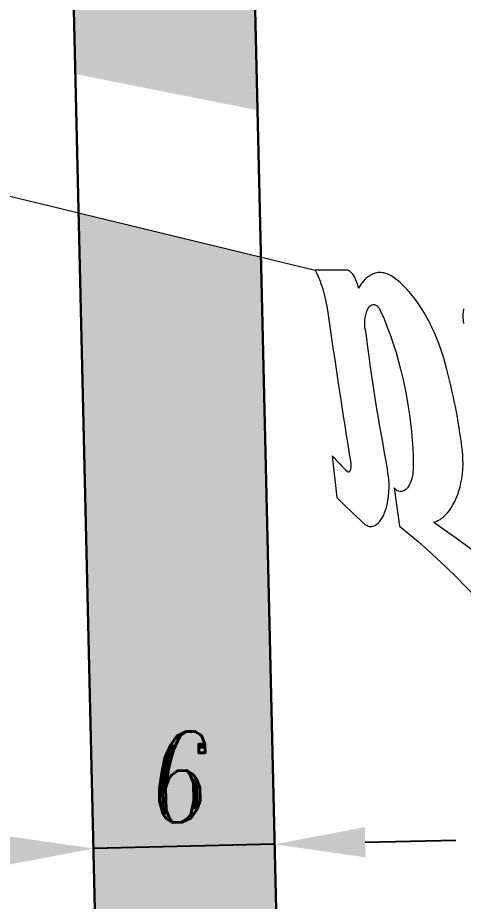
# Model space of a CAD drawing. Extents: x -234 to 858, y -95 to 532.
# Drawn here: x 271.45 to 286.2, y 127.88 to 157.16 of the extents above; entities that cross this region are included whole.
import ezdxf

# ---------------------------------------------------------------- set-up
doc = ezdxf.new("R2010")
doc.units = 0
doc.header["$LTSCALE"] = 7
doc.header["$MEASUREMENT"] = 0
doc.layers.get('0').update_dxf_attribs({"linetype": 'CONTINUOUS', "lineweight": 15})
doc.layers.add('3', color=3, linetype='CONTINUOUS', lineweight=30)
doc.layers.add('8', color=250, linetype='CONTINUOUS', lineweight=15)
doc.styles.add('ITALICT', font='ITALICT.shx', dxfattribs={"width": 0.8, "height": 3})
doc.dimstyles.get("Standard").update_dxf_attribs({"dimtxt": 3, "dimasz": 3, "dimexe": 0.5, "dimexo": 0.5, "dimgap": 0.8, "dimtad": 1, "dimdsep": 46, "dimtxsty": 'ITALICT', "dimcen": 0.09, "dimazin": 2, "dimtfac": 1, "dimtmove": 0, "dimatfit": 3, "dimfxl": 1, "dimtolj": 1, "dimtzin": 0, "dimarcsym": 0})

# ---------------------------------------------------------------- blocks, each defined once
blk = doc.blocks.new('*D94')
at = {"color": 0, "linetype": 'ByBlock', "lineweight": -2, "transparency": 16777216}
for p, q in [((279.957, 129.767), (273.958, 129.628)), ((282.956, 129.837), (285.955, 129.906)), ((270.959, 129.559), (267.96, 129.489))]:
    blk.add_line(p, q, dxfattribs=at)
at = {"color": 0, "transparency": 16777216}
for points in [[(282.944, 130.337), (282.968, 129.337), (279.957, 129.767)], [(270.948, 130.059), (270.971, 129.059), (273.958, 129.628)]]:
    blk.add_solid(points, dxfattribs=at)
at = {"color": 0, "transparency": 16777216, "insert": (276.904, 131.997), "char_height": 3, "attachment_point": 5, "rotation": 1.3278, "style": 'ITALICT'}
blk.add_mtext('\\A1;6', dxfattribs=at)

msp = doc.modelspace()

# ---------------------------------------------------------------- hatches: boundary and pattern name
at = {"layer": '8'}
h = msp.add_hatch(dxfattribs=at)
h.set_pattern_fill('DOTS', color=256, scale=15)
h.paths.add_polyline_path([(278.7547, 181.6253), (278.7561, 181.6253), (278.7561, 189.1253, -0.1750393), (283.9942, 203.6295), (284.3728, 204.0854, 0.1415284), (286.7061, 209.4253), (296.3061, 282.4253, -0.0954376), (296.7717, 283.8253), (287.0182, 283.8253, -0.453051), (289.9926, 280.4342), (280.7573, 210.2076, -0.1415284), (279.7573, 207.9191), (279.3787, 207.4632, 0.1750393), (272.7561, 189.1253), (272.7561, 181.6253, 0.0057938), (272.759, 181.3704), (273.3636, 155.2897), (279.393, 154.0907)])
h.paths.add_polyline_path([(294.1688, 274.8965), (295.3012, 282.9242), (291.588, 283.448), (290.4555, 275.4203)], flags=24)
h = msp.add_hatch(dxfattribs=at)
h.set_pattern_fill('DOTS', color=256, scale=15)
edge = h.paths.add_edge_path()
edge.add_line((279.5057, 149.2253), (273.4701, 150.6925))
edge.add_line((273.4701, 150.6925), (275.1577, 77.8863))
edge.add_arc((271.1588, 77.7936), 4, -16.09623, 1.32782, ccw=False)
edge.add_line((275.002, 76.6846), (273.7753, 72.4339))
edge.add_arc((298.7561, 65.2253), 26, 163.90377, 180)
edge.add_line((272.7561, 65.2253), (272.7561, 44.8776))
edge.add_line((272.7561, 44.8776), (278.208, 48.0253))
edge.add_arc((280.8061, 49.5253), 3, 109.94866, 209.99987, ccw=False)
edge.add_arc((303.686, 59.4253), 24.9299, 180, 196.49889, ccw=False)
edge.add_line((278.7561, 59.4253), (278.7561, 65.2253))
edge.add_arc((298.7561, 65.2253), 20, 163.90377, 180, ccw=False)
edge.add_line((279.5401, 70.7703), (280.7667, 75.0211))
edge.add_arc((271.1588, 77.7936), 10, 343.90377, 361.32782)
edge.add_line((281.1561, 78.0253), (281.0539, 82.4339))
edge.add_spline(control_points=[(281.0539, 82.4339), (280.7118, 82.5968), (279.6853, 82.9457), (276.9106, 81.9159), (277.8356, 86.3138), (277.45, 88.6857), (276.3904, 93.345), (279.2488, 92.0212), (280.4662, 91.9989), (280.8313, 92.0355)], knot_values=[0.7139227, 0.7139227, 0.7139227, 0.7139227, 1.8503558, 3.961724, 7.2000557, 10.4138832, 13.7767293, 16.1564587, 17.2393778, 17.2393778, 17.2393778, 17.2393778], degree=3, periodic=0)
edge.add_line((280.8313, 92.0355), (279.5057, 149.2253))
h.paths.add_polyline_path([(275.3497, 129.7106), (278.5631, 129.7851), (278.4588, 134.2839), (275.2454, 134.2094)], flags=24)
h.paths.add_polyline_path([(278.0733, 50.3072), (278.0733, 58.1287), (274.3233, 58.1287), (274.3233, 50.3072)], flags=25)

# ---------------------------------------------------------------- linework, layer by layer
msp.add_line((229.7975, 161.3086), (281.2976, 148.7897))
at = {"layer": '3'}
for p, q in [((275.1577, 77.8863), (272.759, 181.3704)), ((281.1561, 78.0253), (278.7574, 181.5094))]:
    msp.add_line(p, q, dxfattribs=at)
at = {"layer": '8', "ltscale": 0.02618}
msp.add_line((282.3448, 148.7897), (281.2976, 148.7897), dxfattribs=at)
at = {"layer": '8', "ltscale": 0.034817}
msp.add_line((281.8635, 142.6412), (282.0209, 141.2575), dxfattribs=at)
at = {"layer": '8', "ltscale": 0.032098}
msp.add_line((283.9091, 141.5769), (284.0935, 140.3063), dxfattribs=at)
at = {"layer": '8'}
for points in [[(281.2976, 148.7897), (281.3441, 148.7026), (281.3889, 148.6083), (281.4319, 148.5074), (281.4627, 148.4284), (281.4923, 148.3463), (281.5211, 148.2598), (281.5487, 148.1706), (281.5995, 147.9864), (281.6447, 147.7939), (281.6841, 147.5946), (281.7176, 147.3898)], [(282.7294, 148.1915), (282.7067, 148.2911), (282.6791, 148.386), (282.6468, 148.4746), (282.6278, 148.5186), (282.6075, 148.5602), (282.5885, 148.5949), (282.5687, 148.6273), (282.5482, 148.6571), (282.5268, 148.6844), (282.5058, 148.7078), (282.4842, 148.7286), (282.4502, 148.7549), (282.4154, 148.7741), (282.3801, 148.7858), (282.3448, 148.7897)], [(283.8933, 148.5522), (283.8225, 148.5981), (283.7507, 148.6365), (283.6782, 148.6672), (283.6055, 148.6899), (283.5691, 148.6982), (283.5328, 148.7044), (283.4845, 148.7095), (283.4366, 148.7108), (283.389, 148.7084), (283.3421, 148.7022), (283.2958, 148.6925), (283.2499, 148.679), (283.216, 148.6666), (283.1825, 148.6522), (283.1168, 148.6174), (283.053, 148.5749), (282.9913, 148.5249), (282.9436, 148.4797), (282.8975, 148.4302), (282.8529, 148.3764), (282.8206, 148.3334), (282.7892, 148.2882), (282.7294, 148.1915)], [(285.6131, 145.6674), (285.5447, 145.9043), (285.4698, 146.1368), (285.3885, 146.3643), (285.3011, 146.5859), (285.2552, 146.6942), (285.2079, 146.8008), (285.1593, 146.9054), (285.1094, 147.0081), (285.059, 147.1072), (285.0074, 147.2043), (284.9268, 147.3477), (284.8435, 147.4865), (284.7576, 147.6202), (284.6692, 147.7487), (284.5653, 147.8888), (284.4586, 148.0211), (284.3495, 148.1453), (284.238, 148.261), (284.1816, 148.3154), (284.1247, 148.3676), (284.0482, 148.4335), (283.971, 148.4951), (283.8933, 148.5522)], [(282.956, 146.8211), (282.947, 146.9199), (282.9443, 147.0198), (282.9482, 147.1193), (282.9588, 147.2165), (282.976, 147.3096), (282.9872, 147.3541), (283.0001, 147.3967), (283.0145, 147.4369), (283.0306, 147.4747), (283.0578, 147.5263), (283.0885, 147.5705), (283.1051, 147.5895), (283.1223, 147.6062), (283.1464, 147.6247), (283.1714, 147.6386), (283.1972, 147.6477), (283.2258, 147.652), (283.2546, 147.6503), (283.2833, 147.6429), (283.3117, 147.6298), (283.3302, 147.618), (283.3484, 147.6039), (283.3831, 147.5693), (283.4137, 147.5296), (283.4418, 147.4838), (283.4672, 147.4328)], [(283.4672, 147.4328), (283.5797, 147.1731), (283.6871, 146.9052), (283.7892, 146.6297), (283.8858, 146.3473), (283.9764, 146.0586), (284.0611, 145.764), (284.1394, 145.4642), (284.2113, 145.1598), (284.2767, 144.8511), (284.3353, 144.5388), (284.3801, 144.2681), (284.4198, 143.9957), (284.4542, 143.7215), (284.4836, 143.4451), (284.5081, 143.1618), (284.5271, 142.8777), (284.5405, 142.5931), (284.5483, 142.3085)], [(286.2066, 147.5043), (286.1938, 147.4099), (286.188, 147.3137), (286.1892, 147.2171), (286.1974, 147.1212), (286.2125, 147.0269)], [(285.2146, 140.4376), (285.2704, 140.4546), (285.3258, 140.4767), (285.3804, 140.5036), (285.4325, 140.5342), (285.4836, 140.5691), (285.5335, 140.6082), (285.5695, 140.6396), (285.6047, 140.673), (285.6405, 140.7098), (285.6753, 140.7486), (285.7411, 140.8307), (285.8031, 140.92), (285.8611, 141.0158), (285.9183, 141.1245), (285.9705, 141.2393), (286.0174, 141.3595), (286.0591, 141.4843), (286.0953, 141.6132), (286.126, 141.7456), (286.151, 141.8808), (286.163, 141.9608), (286.1731, 142.0414), (286.1875, 142.2041), (286.1941, 142.3682), (286.1929, 142.5327), (286.184, 142.6969), (286.1675, 142.86)], [(282.4764, 142.3926), (282.4818, 142.3436), (282.4827, 142.2938), (282.479, 142.245), (282.4708, 142.1991), (282.4589, 142.1611), (282.4515, 142.1446), (282.4432, 142.1302), (282.4341, 142.1183), (282.4242, 142.1091), (282.4113, 142.1021), (282.3979, 142.1001), (282.3846, 142.1034), (282.3757, 142.1085), (282.3672, 142.1158)], [(284.5483, 142.3085), (284.5466, 142.1993), (284.5376, 142.0912), (284.5301, 142.0366), (284.5207, 141.983), (284.51, 141.933), (284.4975, 141.8843), (284.4734, 141.8074), (284.4447, 141.7354), (284.4117, 141.6693), (284.3746, 141.6101), (284.3547, 141.5834), (284.3338, 141.5589), (284.298, 141.5239), (284.2604, 141.4954), (284.2212, 141.474), (284.1809, 141.4602), (284.14, 141.4541), (284.099, 141.456), (284.0585, 141.4657), (284.0188, 141.4831), (283.9805, 141.5077), (283.9438, 141.5392), (283.9091, 141.5769)], [(282.9004, 140.4108), (282.9243, 140.3883), (282.9487, 140.3681), (282.982, 140.3448), (283.0161, 140.3259), (283.0509, 140.3115), (283.0905, 140.3009), (283.1305, 140.2963), (283.1707, 140.2977), (283.2109, 140.3051), (283.2562, 140.3207), (283.3008, 140.3439), (283.3442, 140.3742), (283.3863, 140.4114), (283.4268, 140.4549), (283.4512, 140.4852), (283.4747, 140.5176), (283.5194, 140.5887), (283.5604, 140.6671), (283.5968, 140.7498), (283.6294, 140.8379), (283.6582, 140.9308), (283.6831, 141.0277), (283.6975, 141.0942), (283.7101, 141.1621), (283.7299, 141.3011), (283.7424, 141.4433), (283.7477, 141.5874), (283.7458, 141.732), (283.7366, 141.8759), (283.7204, 142.0181), (283.6971, 142.1572)], [(284.0935, 140.3063), (284.3973, 140.0579), (284.7052, 139.7963), (285.0167, 139.5219), (285.3312, 139.235), (285.6479, 138.9359), (285.9664, 138.6251), (286.2861, 138.3028), (286.6063, 137.9694), (286.9265, 137.6253), (287.2463, 137.2706), (287.565, 136.9058), (287.8822, 136.5312), (288.1975, 136.147), (288.5102, 135.7535), (288.8202, 135.351), (288.9747, 135.1454), (289.1283, 134.9376), (289.2795, 134.7298), (289.4298, 134.5199)], [(291.2306, 135.1816), (290.8552, 135.5833), (290.4775, 135.9763), (290.098, 136.3603), (289.7171, 136.7352), (289.3352, 137.1007), (288.9529, 137.4567), (288.5705, 137.803), (288.1886, 138.1392), (287.8076, 138.4651), (287.4282, 138.7806), (287.0508, 139.0853), (286.6761, 139.3789), (286.3045, 139.6613), (285.9366, 139.932), (285.5731, 140.1909), (285.2146, 140.4376)]]:
    msp.add_lwpolyline(points, dxfattribs=at)
for centre, radius, start, end in [((610.3932, 194.7471), 332.0699, 188.199063, 189.071169), ((352.8698, 155.5284), 70.4535, 187.099266, 190.940414), ((265.9428, 140.3254), 20.3828, 7.14326, 15.19375), ((293.2992, 153.1009), 15.4978, 222.44765, 225.13883), ((294.0528, 152.8797), 16.7286, 224.00761, 228.19001)]:
    msp.add_arc(centre, radius, start, end, dxfattribs=at)

# ---------------------------------------------------------------- dimensions: what is measured, and where the dimension line sits
dim = msp.add_aligned_dim(p1=(279.9567, 129.7674), p2=(273.9584, 129.6283), distance=0, dimstyle='Standard', override={"dimarcsym": 1})
dim.commit()
dim.dimension.update_dxf_attribs({"geometry": '*D94', "text_midpoint": (276.9043, 131.9972)})

doc.saveas('drawing.dxf')
